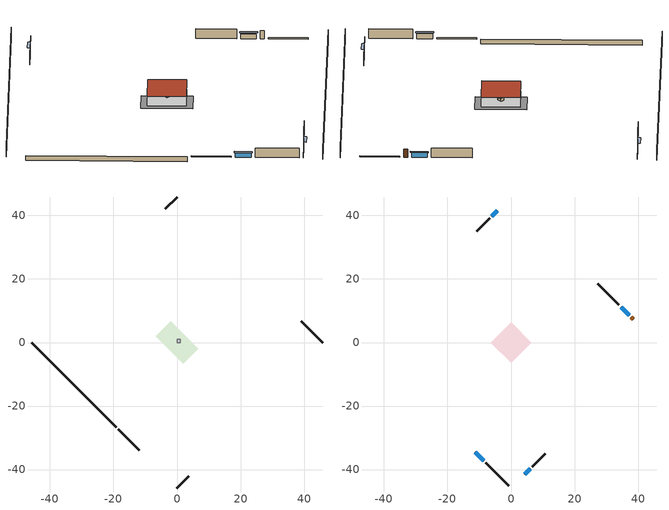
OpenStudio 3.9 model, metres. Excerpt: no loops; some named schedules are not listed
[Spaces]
crawlspace - vented 1
 floor foundation (Slab1 construction): -6.68,1.91 -1.91,6.68 6.68,-1.91 1.91,-6.68 z-0.91
 wall outside (RimJoist1 construction): -18.46,-27.36 -11.84,-33.98 z0.3:0.61
 wall outside (RimJoist2 construction): 0,45.82 -3.69,42.13 z0.3:0.61
 wall outside (RimJoist3 construction): 45.82,0 39.2,6.62 z0.3:0.61
 wall outside (RimJoist4 construction): 0,-45.82 3.69,-42.13 z0.3:0.61
 wall foundation (FoundationWall1 construction): -45.82,0 -19.12,-26.7 z-0.91:0.3
furnace airloop ret air space
 floor adiabatic (AdiabaticConst): 0,0 0,1 1,1 1,0 z0
 wall adiabatic (AdiabaticConst): 0,1 0,0 1,0 1,1 0,1 z0:1
 ceiling adiabatic (AdiabaticConst): 1,0 1,1 0,1 0,0 z1
conditioned space 1
 floor to crawlspace - vented 1 (Floor1 construction): -6.4,0 0,6.4 6.4,0 0,-6.4 z0.3
 wall outside (Wall1 construction): -7.95,-37.87 -0.66,-45.16 z0.3:2.74
 wall outside (Wall2 construction): -6.68,39.14 -10.73,35.09 z0.3:2.74
 wall outside (Wall3 construction): 34.01,11.81 27.25,18.57 z0.3:2.74
 wall outside (Wall4 construction): 6.68,-39.14 10.73,-35.09 z0.3:2.74
 wall outside (AdiabaticWallConstruction): -11.19,-34.63 -8.61,-37.21 / 37.24,8.58 34.67,11.15 z0.3:1.52; -4.34,41.48 -6.02,39.8 / 4.34,-41.48 6.02,-39.8 z0.3:1.34
 wall outside (AdiabaticWallConstruction 1): 38.55,7.27 37.9,7.92 z0.3:2.34
 window (WindowConstruction): -11.18,-34.63 -8.61,-37.21 z0.3:1.52
 window (WindowConstruction 1): -4.34,41.48 -6.02,39.8 z0.3:1.34
 window (WindowConstruction 2): 37.24,8.58 34.67,11.15 z0.3:1.52
 window (WindowConstruction 3): 4.34,-41.48 6.02,-39.8 z0.3:1.34
 door (Door): 38.55,7.27 37.9,7.92 z0.3:2.34
 roof outside (Roof1 construction): 0,6.4 -6.4,0 0,-6.4 6.4,0 z2.74
shading: 3.23,-49.05 49.05,-3.23 / -3.23,49.05 -49.05,3.23 z0:2.74; -8.39,-37.43 -11.4,-34.42 -11.83,-34.85 -8.82,-37.86 z1.83; -6.24,39.58 -4.13,41.69 -4.56,42.12 -6.67,40.01 z1.65; 34.45,11.37 37.46,8.36 37.89,8.79 34.88,11.8 z1.83; 6.24,-39.58 4.13,-41.69 4.56,-42.12 6.67,-40.01 z1.65
[Site]
Portland Intl Arpt_OR: Latitude {deg}=45.59; Longitude {deg}=-122.6; Time Zone {hr}=-8; Elevation {m}=33; Terrain=Suburbs; Keep Site Location Information=Yes
[Site:GroundTemperature:Shallow]
10.2558, 8.96328, 8.85977, 9.47314, 11.9355, 14.3863, 16.5111, 17.8571, 17.9714, 16.8767, 14.8061, 12.4304
[Site:WaterMainsTemperature]
Calculation Method=Schedule; Temperature Schedule=mains temperature schedule
[Building]
Building 1
[Material] Roughness=Rough
Name | Thickness {m} | Conductivity {W/m-K} | Density {kg/m3} | Specific Heat {J/kg-K} | Thermal Absorptance | Solar Absorptance | Visible Absorptance
asphalt or fiberglass shingles | 0.00635 | 0.162714 | 1121.4 | 1465.45 | 0.9 | 0.85 | 0.85
roof rigid ins | 0.103632 | 0.029427 | 32.04 | 1214.23 | 0.9 | 0.7 | 0.7
osb sheathing 0.75 in. | 0.01905 | 0.115458 | 512.64 | 1214.23 | 0.9 | 0.7 | 0.7
roof stud and cavity | 0.2032 | 0.0828465 | 78.34581 | 1123.46 | 0.9 | 0.7 | 0.7
gypsum board | 0.0127 | 0.160291 | 801 | 837.4 | 0.9 | 0.6 | 0.6
wood siding | 0.0254 | 0.102417 | 544.68 | 1172.36 | 0.9 | 0.85 | 0.85
osb sheathing 0.5 in. | 0.0127 | 0.115458 | 512.64 | 1214.23 | 0.9 | 0.7 | 0.7
wall stud and cavity | 0.1397 | 0.550994 | 139.0536 | 1170.24 | 0.9 | 0.7 | 0.7
rim joist stud and cavity | 0.0508 | 0.178688 | 50.32683 | 1063.81 | 0.9 | 0.6 | 0.6
floor stud and cavity | 0.1397 | 0.923637 | 92.3553 | 1139.71 | 0.9 | 0.7 | 0.7
floor covering | 0.0127 | 0.0433444 | 54.468 | 1339.84 | 0.9 | 0.6 | 0.6
concrete 8.0 in. | 0.2032 | 1.803125 | 2242.8 | 837.4 | 0.9 | 0.7 | 0.7
soil 0.5 in. | 0.0127 | 1.3848 | 1842.3 | 418.7 | 0.9 | 0.7 | 0.7
wood siding 1; wood siding 2 | 0.0254 | 0.102417 | 544.68 | 1172.36
wall rigid ins | 0.512978 | 0.029427 | 32.04 | 1214.23 | 0.9 | 0.7 | 0.7
wall stud and cavity 1 | 0.0889 | 0.380278 | 52.3479 | 1209.89 | 0.9 | 0.7 | 0.7
door material | 0.04445 | 0.0612267 | 512.64 | 1214.23 | 0.9 | 0.7 | 0.7
wall stud and cavity 2 | 0.0889 | 0.391764 | 83.0341 | 1211.67 | 0.9 | 0.7 | 0.7
furniture material conditioned space 1 | 0.1524 | 0.115458 | 640.8 | 1214.23 | 0.9 | 0.6 | 0.6
[Construction]
Roof1 construction: asphalt or fiberglass shingles, roof rigid ins, osb sheathing 0.75 in., roof stud and cavity, gypsum board
Wall1 construction; Wall2 construction; Wall3 construction; Wall4 construction: wood siding, osb sheathing 0.5 in., wall stud and cavity, gypsum board
RimJoist1 construction; RimJoist2 construction; RimJoist3 construction; RimJoist4 construction: wood siding, rim joist stud and cavity
Floor1 construction: floor stud and cavity, osb sheathing 0.75 in., floor covering
FoundationWall1 construction: concrete 8.0 in.
Slab1 construction: soil 0.5 in.
WindowConstruction; WindowConstruction 1; WindowConstruction 2; WindowConstruction 3: WindowMaterial
AdiabaticWallConstruction: wood siding 1, wall rigid ins, wall stud and cavity 1, gypsum board
Door: door material
AdiabaticWallConstruction 1: wood siding 2, wall rigid ins, wall stud and cavity 1, gypsum board
PartitionWallConstruction: gypsum board, wall stud and cavity 2, gypsum board
furniture construction conditioned space 1: furniture material conditioned space 1
AdiabaticConst: Adiabatic
[WindowMaterial:SimpleGlazingSystem]
WindowMaterial: U-Factor {W/m2-K}=2.78222; Solar Heat Gain Coefficient=0.56
[Material:NoMass]
Adiabatic: Roughness=Rough; Thermal Resistance {m2-K/W}=176.1
[ThermalZone] Multiplier=1; Use Ideal Air Loads=No
Name | Volume {m3} | Thermostat
conditioned space | 199.577 | conditioned space temperature setpoint
crawlspace - vented | 99.7886
furnace airloop ret air zone | 1
[Sizing:Zone] Zone Cooling Design Supply Air Temperature Input Method=SupplyAirTemperature; Zone Cooling Design Supply Air Temperature {C}=14; Zone Cooling Design Supply Air Temperature Difference {deltaC}=11.11; Zone Heating Design Supply Air Temperature Input Method=SupplyAirTemperature; Zone Heating Design Supply Air Temperature {C}=40; Zone Heating Design Supply Air Temperature Difference {deltaC}=11.11; Zone Cooling Design Supply Air Humidity Ratio {kg-H2O/kg-air}=0.0085; Zone Heating Design Supply Air Humidity Ratio {kg-H2O/kg-air}=0.008; Cooling Design Air Flow Method=DesignDay; Heating Design Air Flow Method=DesignDay; Account for Dedicated Outdoor Air System=No; Dedicated Outdoor Air System Control Strategy=NeutralSupplyAir; Dedicated Outdoor Air Low Setpoint Temperature for Design {C}=autosize; Dedicated Outdoor Air High Setpoint Temperature for Design {C}=autosize; Zone Load Sizing Method=Sensible Load Only No Latent Load; Zone Latent Cooling Design Supply Air Humidity Ratio Input Method=HumidityRatioDifference; Zone Cooling Design Supply Air Humidity Ratio Difference {kgWater/kgDryAir}=0.005; Zone Latent Heating Design Supply Air Humidity Ratio Input Method=HumidityRatioDifference; Zone Humidification Design Supply Air Humidity Ratio Difference {kgWater/kgDryAir}=0.005; Sizing Option=Coincident
crawlspace - vented; furnace airloop ret air zone
[Space]
Name | Thermal Zone | Volume {m3}
conditioned space 1 | conditioned space | 199.577
crawlspace - vented 1 | crawlspace - vented | 99.7886
furnace airloop ret air space | furnace airloop ret air zone
[ThermostatSetpoint:DualSetpoint]
conditioned space temperature setpoint: Heating Setpoint Temperature Schedule=heating setpoint; Cooling Setpoint Temperature Schedule=cooling setpoint; Temperature Difference Between Cutout And Setpoint {deltaC}=0
[Foundation:Kiva]
Foundation Kiva 1: Initial Indoor Air Temperature {C}=8.30547; Wall Height Above Grade {m}=0.3048; Wall Depth Below Slab {m}=0.2032
[Foundation:Kiva:Settings]
Soil Conductivity {W/m-K}=1.3848; Soil Density {kg/m3}=1842.3; Soil Specific Heat {J/kg-K}=418.7; Ground Solar Absorptivity=0.9; Ground Thermal Absorptivity=0.9; Ground Surface Roughness {m}=0.03; Far-Field Width {m}=40; Deep-Ground Boundary Condition=ZeroFlux; Deep-Ground Depth {m}=40; Minimum Cell Dimension {m}=0.2; Maximum Cell Growth Coefficient=3; Simulation Timestep=Timestep
[SurfaceProperty:ExposedFoundationPerimeter]
Slab1: Exposed Perimeter Calculation Method=TotalExposedPerimeter; Total Exposed Perimeter {m}=37.76472
[SurfaceProperty:IncidentSolarMultiplier] Incident Solar Multiplier=1; Incident Solar Multiplier Schedule=trans schedule winter=0.85 summer=0.7
Window1; Window2; Window3; Window4
[InternalMass:Definition] Design Level Calculation Method=SurfaceArea
Name | Construction | Surface Area {m2}
partition wall mass | PartitionWallConstruction | 81.84758
furniture mass conditioned space 1 | furniture construction conditioned space 1 | 32.73903
[InternalMass] Space or SpaceType=conditioned space 1; Multiplier=1
Name | Internal Mass Definition
partition wall mass | partition wall mass
furniture mass conditioned space 1 | furniture mass conditioned space 1
[EnergyManagementSystem:Sensor]
Name | Output Variable or Output Meter Index Key | Output Variable or Output Meter
water_heater_T_set | water heater setpoint | Schedule Value
out_pb_s |  | Site Outdoor Air Barometric Pressure
out_wt_s |  | Site Outdoor Air Humidity Ratio
site_vw_s |  | Site Wind Speed
cool_season | cooling season schedule | Schedule Value
furnace_airloop_AH_MFR_s | Node 5 | System Node Mass Flow Rate
furnace_airloop_AH_VFR_s | Node 5 | System Node Current Density Volume Flow Rate
furnace_airloop_AH_Tout_s | Node 5 | System Node Temperature
furnace_airloop_AH_Wout_s | Node 5 | System Node Humidity Ratio
furnace_airloop_RA_T_s | Node 8 | System Node Temperature
furnace_airloop_Ra_W_s | Node 8 | System Node Humidity Ratio
furnace_airloop_0_DZ_T_s | crawlspace - vented | Zone Air Temperature
furnace_airloop_0_DZ_W_s | crawlspace - vented | Zone Mean Air Humidity Ratio
natural_vent_s | natural vent schedule | Schedule Value
htg_sp_s | heating setpoint | Schedule Value
clg_sp_s | cooling setpoint | Schedule Value
mech_vent_range_fan_0_sch_s | mech vent range fan 0 schedule | Schedule Value
mech_vent_bath_fan_0_sch_s | mech vent bath fan 0 schedule | Schedule Value
clothes_dryer_exhaust_0_sch_s | clothes_dryer | Schedule Value
htg_load_cond |  | Heating:EnergyTransfer:Zone:CONDITIONED SPACE
clg_load_cond |  | Cooling:EnergyTransfer:Zone:CONDITIONED SPACE
htg_load_duct |  | Heating:EnergyTransfer:Zone:FURNACE AIRLOOP RET AIR ZONE
clg_load_duct |  | Cooling:EnergyTransfer:Zone:FURNACE AIRLOOP RET AIR ZONE
s_conv | Floor1 | Surface Inside Face Convection Heat Gain Energy
s_ig | Floor1 | Surface Inside Face Internal Gains Radiation Heat Gain Energy
s_sol | Floor1 | Surface Inside Face Solar Radiation Heat Gain Energy
s_lgt | Floor1 | Surface Inside Face Lights Radiation Heat Gain Energy
s_surf | Floor1 | Surface Inside Face Net Surface Thermal Radiation Heat Gain Energy
s_conv_1 | Roof1 | Surface Inside Face Convection Heat Gain Energy
s_ig_1 | Roof1 | Surface Inside Face Internal Gains Radiation Heat Gain Energy
s_sol_1 | Roof1 | Surface Inside Face Solar Radiation Heat Gain Energy
s_lgt_1 | Roof1 | Surface Inside Face Lights Radiation Heat Gain Energy
s_surf_1 | Roof1 | Surface Inside Face Net Surface Thermal Radiation Heat Gain Energy
ss_sol | Door1 | Surface Inside Face Solar Radiation Heat Gain Energy
ss_lgt | Door1 | Surface Inside Face Lights Radiation Heat Gain Energy
ss_conv | Door1 | Surface Inside Face Convection Heat Gain Energy
ss_ig | Door1 | Surface Inside Face Internal Gains Radiation Heat Gain Energy
ss_surf | Door1 | Surface Inside Face Net Surface Thermal Radiation Heat Gain Energy
ss_conv_1 | Window1 | Surface Inside Face Convection Heat Gain Energy
ss_ig_1 | Window1 | Surface Inside Face Internal Gains Radiation Heat Gain Energy
ss_surf_1 | Window1 | Surface Inside Face Net Surface Thermal Radiation Heat Gain Energy
ss_trans_in | Window1 | Surface Window Transmitted Solar Radiation Rate
ss_back_out | Window1 | Surface Window Shortwave from Zone Back Out Window Heat Transfer Rate
ss_trans_out | Window1 | Surface Inside Face Initial Transmitted Diffuse Transmitted Out Window Solar Radiation Rate
ss_conv_2 | Window2 | Surface Inside Face Convection Heat Gain Energy
ss_ig_2 | Window2 | Surface Inside Face Internal Gains Radiation Heat Gain Energy
ss_surf_2 | Window2 | Surface Inside Face Net Surface Thermal Radiation Heat Gain Energy
ss_trans_in_1 | Window2 | Surface Window Transmitted Solar Radiation Rate
ss_back_out_1 | Window2 | Surface Window Shortwave from Zone Back Out Window Heat Transfer Rate
ss_trans_out_1 | Window2 | Surface Inside Face Initial Transmitted Diffuse Transmitted Out Window Solar Radiation Rate
ss_conv_3 | Window3 | Surface Inside Face Convection Heat Gain Energy
ss_ig_3 | Window3 | Surface Inside Face Internal Gains Radiation Heat Gain Energy
ss_surf_3 | Window3 | Surface Inside Face Net Surface Thermal Radiation Heat Gain Energy
ss_trans_in_2 | Window3 | Surface Window Transmitted Solar Radiation Rate
ss_back_out_2 | Window3 | Surface Window Shortwave from Zone Back Out Window Heat Transfer Rate
ss_trans_out_2 | Window3 | Surface Inside Face Initial Transmitted Diffuse Transmitted Out Window Solar Radiation Rate
ss_conv_4 | Window4 | Surface Inside Face Convection Heat Gain Energy
ss_ig_4 | Window4 | Surface Inside Face Internal Gains Radiation Heat Gain Energy
ss_surf_4 | Window4 | Surface Inside Face Net Surface Thermal Radiation Heat Gain Energy
ss_trans_in_3 | Window4 | Surface Window Transmitted Solar Radiation Rate
ss_back_out_3 | Window4 | Surface Window Shortwave from Zone Back Out Window Heat Transfer Rate
ss_trans_out_3 | Window4 | Surface Inside Face Initial Transmitted Diffuse Transmitted Out Window Solar Radiation Rate
s_conv_2 | Wall1 | Surface Inside Face Convection Heat Gain Energy
s_ig_2 | Wall1 | Surface Inside Face Internal Gains Radiation Heat Gain Energy
s_sol_2 | Wall1 | Surface Inside Face Solar Radiation Heat Gain Energy
s_lgt_2 | Wall1 | Surface Inside Face Lights Radiation Heat Gain Energy
s_surf_2 | Wall1 | Surface Inside Face Net Surface Thermal Radiation Heat Gain Energy
s_conv_3 | Wall2 | Surface Inside Face Convection Heat Gain Energy
s_ig_3 | Wall2 | Surface Inside Face Internal Gains Radiation Heat Gain Energy
s_sol_3 | Wall2 | Surface Inside Face Solar Radiation Heat Gain Energy
s_lgt_3 | Wall2 | Surface Inside Face Lights Radiation Heat Gain Energy
s_surf_3 | Wall2 | Surface Inside Face Net Surface Thermal Radiation Heat Gain Energy
s_conv_4 | Wall3 | Surface Inside Face Convection Heat Gain Energy
s_ig_4 | Wall3 | Surface Inside Face Internal Gains Radiation Heat Gain Energy
s_sol_4 | Wall3 | Surface Inside Face Solar Radiation Heat Gain Energy
s_lgt_4 | Wall3 | Surface Inside Face Lights Radiation Heat Gain Energy
s_surf_4 | Wall3 | Surface Inside Face Net Surface Thermal Radiation Heat Gain Energy
s_conv_5 | Wall4 | Surface Inside Face Convection Heat Gain Energy
s_ig_5 | Wall4 | Surface Inside Face Internal Gains Radiation Heat Gain Energy
s_sol_5 | Wall4 | Surface Inside Face Solar Radiation Heat Gain Energy
s_lgt_5 | Wall4 | Surface Inside Face Lights Radiation Heat Gain Energy
s_surf_5 | Wall4 | Surface Inside Face Net Surface Thermal Radiation Heat Gain Energy
im_conv | furniture mass conditioned space 1 | Surface Inside Face Convection Heat Gain Energy
im_ig | furniture mass conditioned space 1 | Surface Inside Face Internal Gains Radiation Heat Gain Energy
im_sol | furniture mass conditioned space 1 | Surface Inside Face Solar Radiation Heat Gain Energy
im_lgt | furniture mass conditioned space 1 | Surface Inside Face Lights Radiation Heat Gain Energy
im_surf | furniture mass conditioned space 1 | Surface Inside Face Net Surface Thermal Radiation Heat Gain Energy
im_conv_1 | partition wall mass | Surface Inside Face Convection Heat Gain Energy
im_ig_1 | partition wall mass | Surface Inside Face Internal Gains Radiation Heat Gain Energy
im_sol_1 | partition wall mass | Surface Inside Face Solar Radiation Heat Gain Energy
im_lgt_1 | partition wall mass | Surface Inside Face Lights Radiation Heat Gain Energy
im_surf_1 | partition wall mass | Surface Inside Face Net Surface Thermal Radiation Heat Gain Energy
airflow_gain | infil flow | Infiltration Sensible Heat Gain Energy
airflow_loss | infil flow | Infiltration Sensible Heat Loss Energy
airflow_gain_1 | natural vent flow | Infiltration Sensible Heat Gain Energy
airflow_loss_1 | natural vent flow | Infiltration Sensible Heat Loss Energy
airflow_gain_2 | whole house fan flow | Infiltration Sensible Heat Gain Energy
airflow_loss_2 | whole house fan flow | Infiltration Sensible Heat Loss Energy
mv_conv | mech vent bath fan 0 | Electric Equipment Convective Heating Energy
mv_rad | mech vent bath fan 0 | Electric Equipment Radiant Heating Energy
mv_conv_1 | mech vent house fan | Electric Equipment Convective Heating Energy
mv_rad_1 | mech vent house fan | Electric Equipment Radiant Heating Energy
mv_conv_2 | mech vent house fan cfis | Electric Equipment Convective Heating Energy
mv_rad_2 | mech vent house fan cfis | Electric Equipment Radiant Heating Energy
mv_conv_3 | mech vent range fan 0 | Electric Equipment Convective Heating Energy
mv_rad_3 | mech vent range fan 0 | Electric Equipment Radiant Heating Energy
mv_conv_4 | mech vent house fan latent load | Other Equipment Convective Heating Energy
mv_rad_4 | mech vent house fan latent load | Other Equipment Radiant Heating Energy
mv_conv_5 | mech vent house fan sensible load | Other Equipment Convective Heating Energy
mv_rad_5 | mech vent house fan sensible load | Other Equipment Radiant Heating Energy
ducts_conv | furnace airloop_0 RetCondToRP | Other Equipment Convective Heating Energy
ducts_rad | furnace airloop_0 RetCondToRP | Other Equipment Radiant Heating Energy
ducts_conv_1 | furnace airloop_0 RetLatLkToRP | Other Equipment Convective Heating Energy
ducts_rad_1 | furnace airloop_0 RetLatLkToRP | Other Equipment Radiant Heating Energy
ducts_conv_2 | furnace airloop_0 RetSensLkToRP | Other Equipment Convective Heating Energy
ducts_rad_2 | furnace airloop_0 RetSensLkToRP | Other Equipment Radiant Heating Energy
ducts_conv_3 | furnace airloop_0 SupCondToLv | Other Equipment Convective Heating Energy
ducts_rad_3 | furnace airloop_0 SupCondToLv | Other Equipment Radiant Heating Energy
ducts_conv_4 | furnace airloop_0 SupLatLkToCond | Other Equipment Convective Heating Energy
ducts_rad_4 | furnace airloop_0 SupLatLkToCond | Other Equipment Radiant Heating Energy
ducts_conv_5 | furnace airloop_0 SupSensLkToCond | Other Equipment Convective Heating Energy
ducts_rad_5 | furnace airloop_0 SupSensLkToCond | Other Equipment Radiant Heating Energy
ig_lgt_conv | interior lighting | Lights Convective Heating Energy
ig_lgt_rad | interior lighting | Lights Radiant Heating Energy
ig_lgt_vis | interior lighting | Lights Visible Radiation Heating Energy
ig_ee_conv | ceiling fan | Electric Equipment Convective Heating Energy
ig_ee_rad | ceiling fan | Electric Equipment Radiant Heating Energy
ig_ee_conv_1 | clothes dryer | Electric Equipment Convective Heating Energy
ig_ee_rad_1 | clothes dryer | Electric Equipment Radiant Heating Energy
ig_ee_conv_2 | clothes washer | Electric Equipment Convective Heating Energy
ig_ee_rad_2 | clothes washer | Electric Equipment Radiant Heating Energy
ig_ee_conv_3 | cooking range | Electric Equipment Convective Heating Energy
ig_ee_rad_3 | cooking range | Electric Equipment Radiant Heating Energy
ig_ee_conv_4 | dishwasher | Electric Equipment Convective Heating Energy
ig_ee_rad_4 | dishwasher | Electric Equipment Radiant Heating Energy
ig_ee_conv_5 | freezer | Electric Equipment Convective Heating Energy
ig_ee_rad_5 | freezer | Electric Equipment Radiant Heating Energy
ig_ee_conv_6 | fridge | Electric Equipment Convective Heating Energy
ig_ee_rad_6 | fridge | Electric Equipment Radiant Heating Energy
ig_ee_conv_7 | misc plug loads | Electric Equipment Convective Heating Energy
ig_ee_rad_7 | misc plug loads | Electric Equipment Radiant Heating Energy
[ElectricEquipment:Definition] Design Level Calculation Method=EquipmentLevel
Name | Design Level {W} | Fraction Latent | Fraction Radiant | Fraction Lost
ceiling fan | 16.0279 | 0 | 0.558 | 0
clothes washer | 531.642 | 0.03 | 0.162 | 0.7
clothes dryer | 8242.29 | 0.015 | 0.081 | 0.85
dishwasher | 3631.02 | 0.3 | 0.18 | 0.4
fridge | 41.5354 | 0 | 0.6 | 0
freezer | 194.914 | 0 | 0.6 | 0
cooking range | 266.482 | 0.16 | 0.384 | 0.2
misc tv | 403.762 | 0 | 0.6 | 0
misc plug loads | 122.435 | 0.021 | 0.558 | 0.049
whole house fan; mech vent house fan | 0 | 0 | 0 | 1
mech vent house fan cfis | 0 | 0 | 0 | 0
mech vent range fan 0 | 30 | 0 | 0 | 1
mech vent bath fan 0 | 15 | 0 | 0 | 1
[ElectricEquipment] Space or SpaceType=conditioned space 1
Name | Electric Equipment Definition | Schedule
ceiling fan | ceiling fan | ceiling_fan
clothes washer | clothes washer | clothes_washer
clothes dryer | clothes dryer | clothes_dryer
dishwasher | dishwasher | dishwasher
fridge | fridge | fridge schedule
freezer | freezer | freezer schedule
cooking range | cooking range | cooking_range
misc tv | misc tv | plug_loads_tv
misc plug loads | misc plug loads | plug_loads_other
whole house fan | whole house fan | Always On Discrete
mech vent house fan | mech vent house fan | mech vent house fan schedule
mech vent house fan cfis | mech vent house fan cfis | mech vent house fan cfis schedule
mech vent range fan 0 | mech vent range fan 0 | mech vent range fan 0 schedule
mech vent bath fan 0 | mech vent bath fan 0 | mech vent bath fan 0 schedule
[OtherEquipment:Definition] Design Level Calculation Method=EquipmentLevel
Name | Design Level {W} | Fraction Latent | Fraction Radiant | Fraction Lost
water heater sens; furnace airloop_0 SupSensLkToCond; furnace airloop_0 SupCondToLv; furnace airloop_0 RetCondToRP; furnace airloop_0 RetSensLkToRP; furnace airloop_0 SupCondToDZ; furnace airloop_0 RetCondToDZ; furnace airloop_0 SupSensLkToDZ; mech vent house fan sensible load | 0 | 0 | 0 | 0
water heater lat; furnace airloop_0 SupLatLkToCond; furnace airloop_0 RetLatLkToRP; furnace airloop_0 SupLatLkToDZ; mech vent house fan latent load | 0 | 1 | 0 | 0
water heater energy adjustment1 | 0.01 | 0 | 0 | 1
clothes dryer 2 | 0 | 0.015 | 0.081 | 0.85
cooking range 2 | 7809.81 | 0.16 | 0.384 | 0.2
general water use sensible | -25.2881 | 0 | 0.6 | 0
general water use latent | 25.6591 | 1 | 0 | 0
[OtherEquipment]
Name | Other Equipment Definition | Space or SpaceType | Schedule | Fuel Type
water heater sens | water heater sens | conditioned space 1 | Always On Discrete
water heater lat | water heater lat | conditioned space 1 | Always On Discrete
water heater energy adjustment1 | water heater energy adjustment1 | conditioned space 1 | Always On Discrete | Electricity
clothes dryer 1 | clothes dryer 2 | conditioned space 1 | clothes_dryer | Electricity
cooking range 1 | cooking range 2 | conditioned space 1 | cooking_range | NaturalGas
general water use sensible | general water use sensible | conditioned space 1 | general water use schedule
general water use latent | general water use latent | conditioned space 1 | general water use schedule
furnace airloop_0 SupSensLkToCond | furnace airloop_0 SupSensLkToCond | conditioned space 1 | Always On Discrete
furnace airloop_0 SupLatLkToCond | furnace airloop_0 SupLatLkToCond | conditioned space 1 | Always On Discrete
furnace airloop_0 SupCondToLv | furnace airloop_0 SupCondToLv | conditioned space 1 | Always On Discrete
furnace airloop_0 RetCondToRP | furnace airloop_0 RetCondToRP | furnace airloop ret air space | Always On Discrete
furnace airloop_0 RetSensLkToRP | furnace airloop_0 RetSensLkToRP | furnace airloop ret air space | Always On Discrete
furnace airloop_0 RetLatLkToRP | furnace airloop_0 RetLatLkToRP | furnace airloop ret air space | Always On Discrete
furnace airloop_0 SupCondToDZ | furnace airloop_0 SupCondToDZ | crawlspace - vented 1 | Always On Discrete
furnace airloop_0 RetCondToDZ | furnace airloop_0 RetCondToDZ | crawlspace - vented 1 | Always On Discrete
furnace airloop_0 SupSensLkToDZ | furnace airloop_0 SupSensLkToDZ | crawlspace - vented 1 | Always On Discrete
furnace airloop_0 SupLatLkToDZ | furnace airloop_0 SupLatLkToDZ | crawlspace - vented 1 | Always On Discrete
mech vent house fan sensible load | mech vent house fan sensible load | conditioned space 1 | Always On Discrete
mech vent house fan latent load | mech vent house fan latent load | conditioned space 1 | Always On Discrete
[WaterUse:Equipment:Definition]
Name | Peak Flow Rate {m3/s}
clothes washer | 1.33249e-05
dishwasher | 2.61762e-05
[Lights:Definition]
interior lighting: Design Level Calculation Method=LightingLevel; Lighting Level {W}=398.952; Fraction Radiant=0.6; Fraction Visible=0.2; Return Air Fraction=0
[Lights]
interior lighting: Lights Definition=interior lighting; Space or SpaceType=conditioned space 1; Schedule=lighting_interior; Fraction Replaceable=1
[Exterior:Lights:Definition]
exterior lighting: Design Level {W}=8.28781
[Exterior:Lights]
exterior lighting: Exterior Lights Definition=exterior lighting; Schedule=exterior lighting schedule
[People:Definition]
occupants: Number of People Calculation Method=People; Number of People {people}=1; Fraction Radiant=0.314171; Sensible Heat Fraction=0.56303; Carbon Dioxide Generation Rate {m3/s-W}=0; Enable ASHRAE 55 Comfort Warnings=No; Mean Radiant Temperature Calculation Type=EnclosureAveraged
[People]
occupants: People Definition=occupants; Space or SpaceType=conditioned space 1; Number of People Schedule=occupants; Activity Level Schedule=occupants activity schedule; Multiplier=1
[ZoneMixing] Schedule=Always On Continuous; Design Flow Rate Calculation Method=Flow/Zone; Design Flow Rate {m3/s}=0
Name | Zone or Space | Source Zone or Space
furnace airloop_0 ZoneMixDZToCond mix | conditioned space | crawlspace - vented
furnace airloop_0 ZoneMixCondToDZ mix | crawlspace - vented | conditioned space
[SpaceInfiltration:DesignFlowRate] Schedule=Always On Discrete
Name | Space or SpaceType | Design Flow Rate Calculation Method | Design Flow Rate {m3/s} | Air Changes per Hour {1/hr} | Constant Term Coefficient | Temperature Term Coefficient | Velocity Term Coefficient | Velocity Squared Term Coefficient
natural vent flow; whole house fan flow; infil flow | conditioned space 1 | Flow/Space | 0
infil crawlspace - vented 1 | crawlspace - vented 1 | AirChanges/Hour |  | 2.6013 | 1 | 0 | 0 | 0
crawlspace_vented 1 duct leakage imbalance infil flow | crawlspace - vented 1 | Flow/Space | 0
